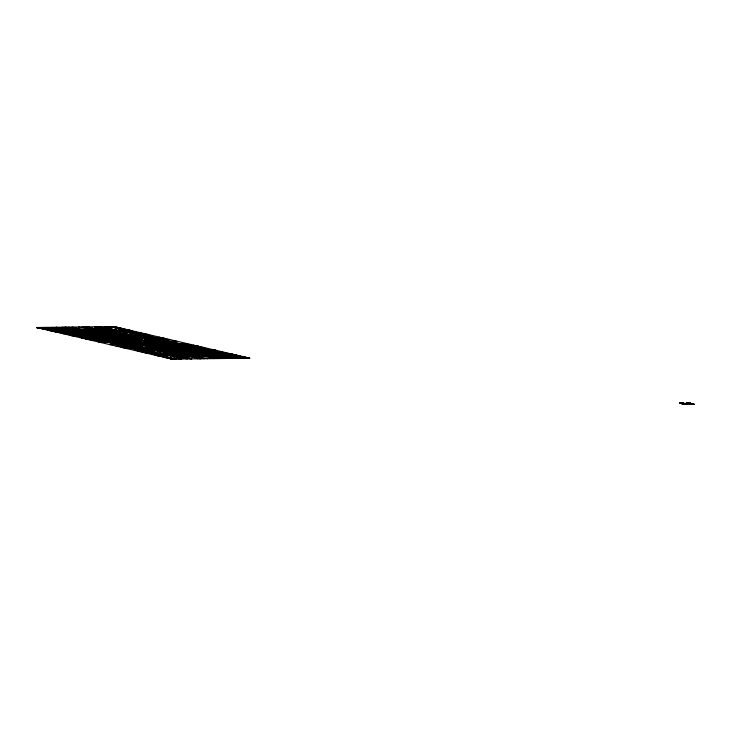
<?xml version="1.0" encoding="UTF-8"?>
<svg xmlns="http://www.w3.org/2000/svg" width="731" height="731" viewBox="0 0 731 731"><rect width="100%" height="100%" fill="white"/><g stroke="black" fill="none" stroke-linecap="round" stroke-linejoin="round"><path stroke-width="1.1" d="M687.853 404.38L682.379 403.037L681.959 403.75L686.482 404.398L682.379 403.037L679.574 403.192M686.171 403.11L688.977 402.955L693.079 404.316L688.556 403.667L688.977 402.955L694.45 404.307M43.558 329.151L46.254 327.397L239.932 358.3L242.628 356.545M106.854 326.666L87.336 339.367L198.85 346.33L179.333 359.031M92.645 340.609L114.2 326.583L249.636 358.181L171.986 359.122L36.55 327.515L114.2 326.583L234.194 358.373M51.992 327.333L171.986 359.122L193.541 345.096M686.144 404.407L679.739 403.073L684.837 404.417L685.751 403.823L680.068 403.311M685.459 404.417L686.199 403.932L680.515 403.411L682.379 403.037L687.304 404.389L679.994 403.064L683.969 403.411M692.75 404.325L686.336 402.991L691.435 404.344L692.348 403.74M692.056 404.334L692.796 403.85L686.665 403.229M687.113 403.329L688.977 402.955L693.911 404.307M63.487 333.802L114.2 326.583L217.472 358.574M68.714 327.132L171.986 359.122L222.699 351.894M687.569 404.389L680.186 403.064L684.837 404.417L686.985 404.115L682.544 403.887M687.049 402.982L691.435 404.344L693.591 404.033L689.141 403.804M110.079 344.676L176.107 341.03M71.181 335.593L148.832 334.661M137.355 351.035L215.005 350.103M688.109 403.357L690.567 403.329L686.592 402.982L693.82 404.316L688.063 402.973M681.886 403.731L685.194 403.695L687.021 404.389M688.492 403.658L691.791 403.613L693.628 404.316M98.457 341.962L187.73 343.734M187.428 358.93L36.55 327.515L141.138 332.87M145.049 352.835L249.636 358.181L98.758 326.766M121.218 328.219L104.496 326.693L181.69 359.003L164.968 357.486M43.906 327.424L164.987 338.435L121.2 347.271L242.29 358.272M204.15 358.729L36.55 327.515L170.305 339.668M115.882 346.028L249.636 358.181L82.036 326.967M690.841 404.197L692.257 404.334L688.977 402.955L689.991 404.005L691.773 404.334M684.234 404.28L685.66 404.407L682.379 403.037L683.394 404.088L685.175 404.417M687.615 403.448L687.341 402.982L690.886 403.402L691.435 404.344L687.88 402.973L691.837 403.622M681.018 403.53L680.744 403.055L684.289 403.485L684.837 404.417L681.283 403.046L685.239 403.704M223.869 358.492L36.55 327.515L204.698 347.7M81.488 338.005L249.636 358.181L62.318 327.205M36.55 327.515L249.636 358.181M694.167 404.307L686.784 402.982L690.347 404.088M110.18 326.629L131.132 330.531L155.054 355.165L176.007 359.067M236.817 355.193L85.079 326.931L201.107 358.766L49.37 330.513M72.049 327.086L214.137 358.61M687.368 402.973L693.125 404.316M681.466 403.046L687.222 404.389M680.762 403.055L686.519 404.398M94.345 326.821L229.781 358.418M56.406 327.278L191.842 358.875M78.71 327.004L207.476 358.693M245.616 358.227L232.705 354.233L53.482 331.463L40.57 327.47M127.02 329.571L220.515 358.537L65.671 327.168L159.166 356.125M127.048 348.632L114.2 326.583L197.754 358.811M88.433 326.894L171.986 359.122L159.139 337.064M688.977 402.955L691.435 404.344M682.379 403.037L684.837 404.417M114.2 326.583L171.986 359.122M148.064 334.478L138.122 351.218L191.394 358.884L94.792 326.812L148.064 334.478M163.205 338.014L85.554 338.956L221.557 358.519L86.103 326.921L123.009 347.691L200.632 346.75L64.63 327.177L200.084 358.784L163.177 338.005M215.782 350.286L70.404 335.419L55.967 327.278L230.219 358.418L215.782 350.286M131.909 342.866A21.893 2.248 9.9 0 0 164.658 346.622A21.893 2.248 9.9 0 0 132.713 339.056A21.893 2.248 9.9 0 0 131.909 342.866"/></g></svg>
